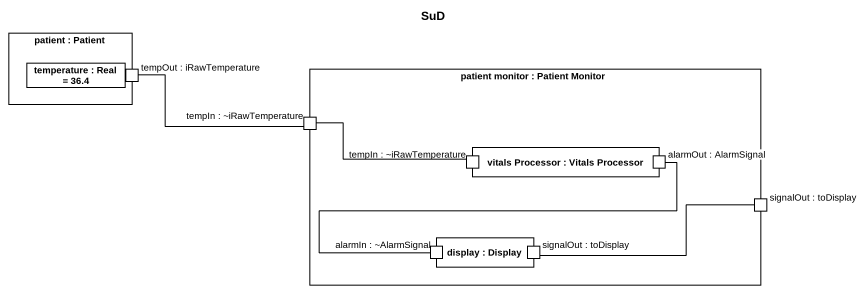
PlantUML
@startuml
title SuD
rectangle "patient : Patient" as patient {
  rectangle "temperature : Real = 36.4" as temperature
  port "tempOut : iRawTemperature" as tempOut_iRawTemperature
}
rectangle "patient monitor : Patient Monitor" as patient_monitor {
  port "tempIn : ~iRawTemperature" as tempIn_iRawTemperature
  rectangle "vitals Processor : Vitals Processor" as vitals_Processor {
    port "tempIn : ~iRawTemperature" as tempIn_iRawTemperature_2
    port "alarmOut : AlarmSignal" as alarmOut_AlarmSignal
  }
  port "signalOut : toDisplay" as signalOut_toDisplay
  rectangle "display : Display" as display {
    port "alarmIn : ~AlarmSignal" as alarmIn_AlarmSignal
    port "signalOut : toDisplay" as signalOut_toDisplay_2
  }
}
tempOut_iRawTemperature -right- tempIn_iRawTemperature
tempIn_iRawTemperature -right- tempIn_iRawTemperature_2
alarmOut_AlarmSignal -left- alarmIn_AlarmSignal
signalOut_toDisplay_2 -right- signalOut_toDisplay
@enduml
